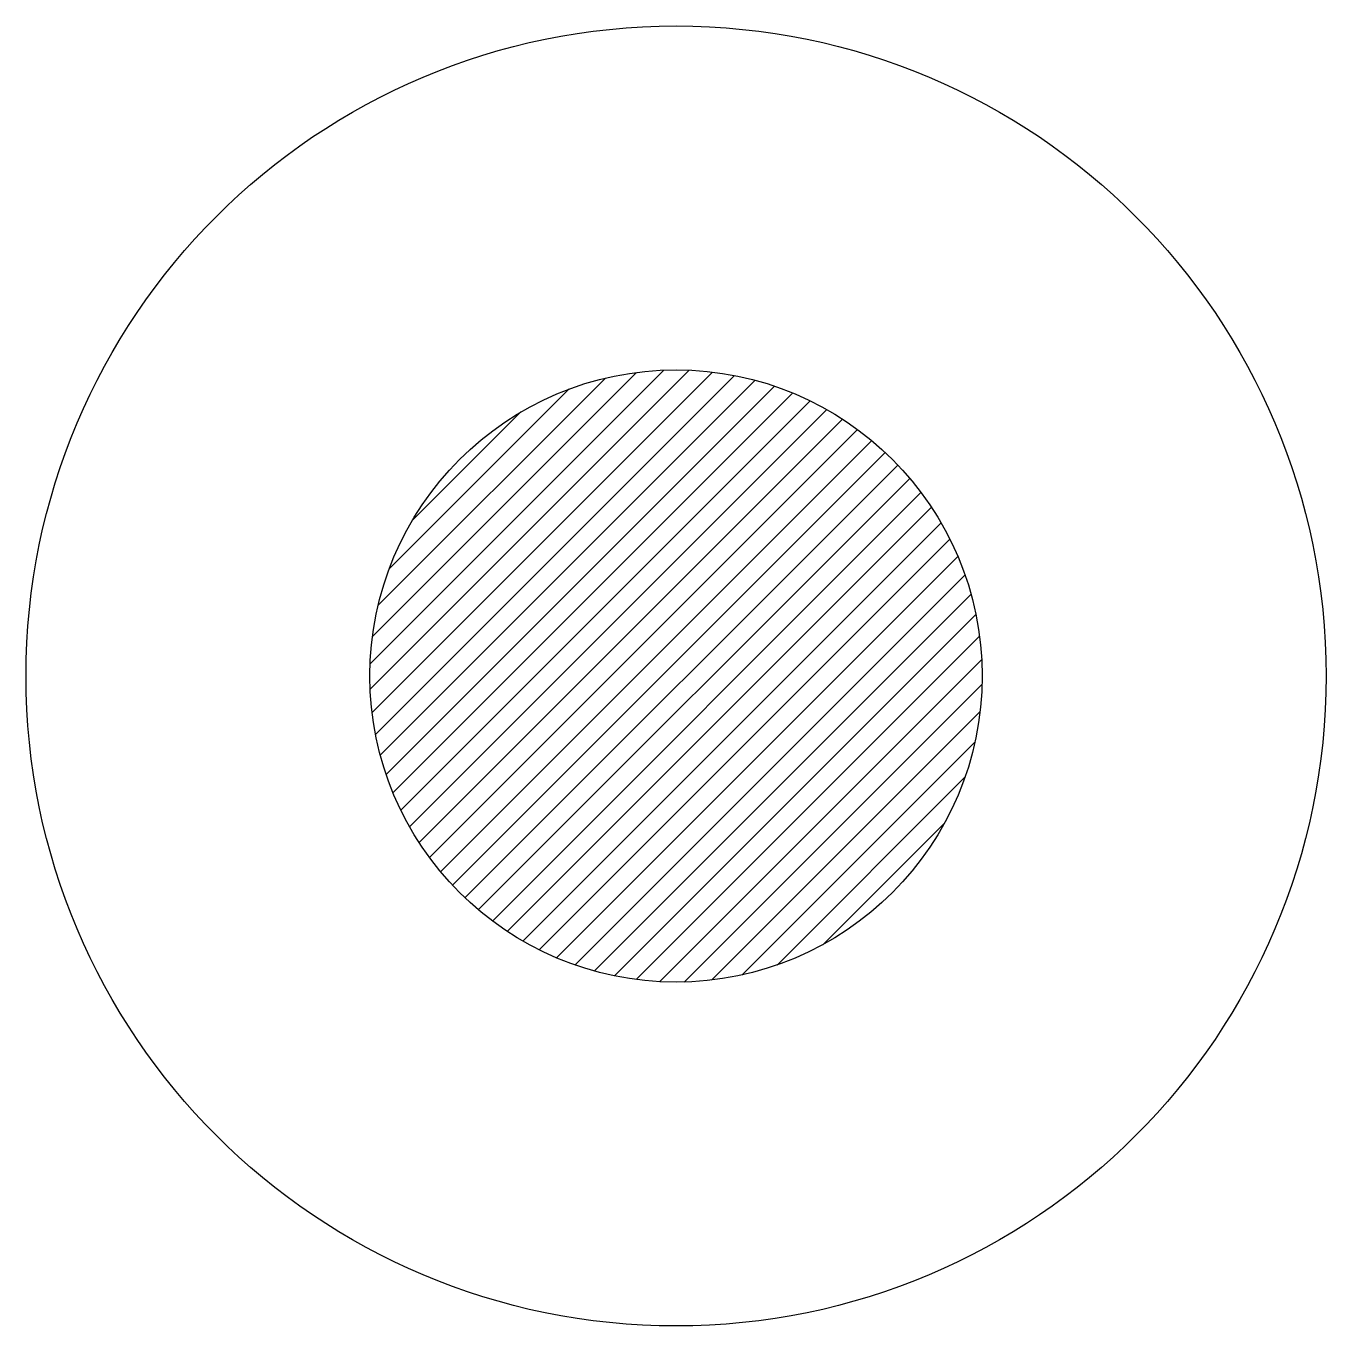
# Model space of a CAD drawing. Extents: x 25.931 to 26.073, y 20.885 to 21.027.
import ezdxf

# ---------------------------------------------------------------- set-up
doc = ezdxf.new("R2010")
doc.units = 0
doc.header["$MEASUREMENT"] = 0
doc.layers.get('0').update_dxf_attribs({"linetype": 'CONTINUOUS'})

msp = doc.modelspace()

# ---------------------------------------------------------------- hatches: boundary and pattern name
h = msp.add_hatch()
h.set_pattern_fill('ANSI31', color=256, scale=0.015625, style=0)
h.set_pattern_definition([(45, (11.9337007, 12.4082595), (-0.00138106793, 0.00138106793), [])])
h.paths.add_polyline_path([(26.03539, 20.95619, 1), (25.96852, 20.95619, 1)])

# ---------------------------------------------------------------- linework, layer by layer
for radius in [0.07099, 0.03343]:
    msp.add_circle((26.00196, 20.95619), radius)

doc.saveas('drawing.dxf')
